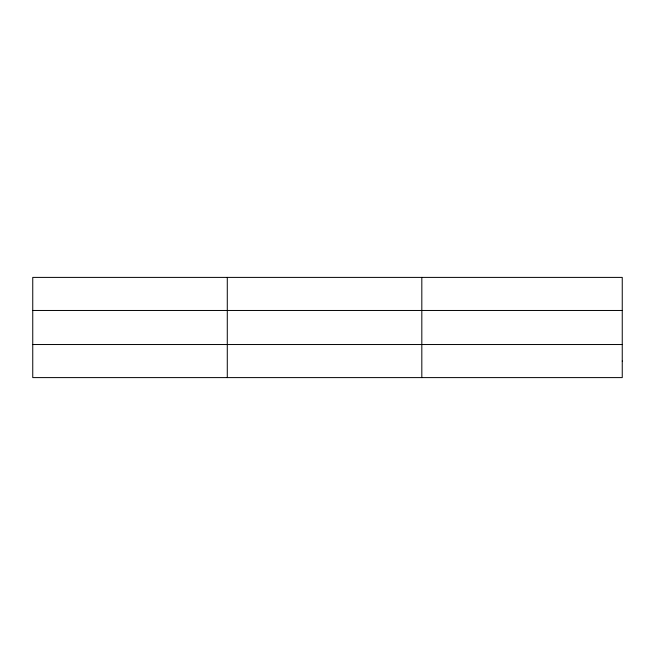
<?xml version="1.0" encoding="UTF-8"?>
<svg xmlns="http://www.w3.org/2000/svg" width="655" height="655" viewBox="0 0 655 655"><rect width="100%" height="100%" fill="white"/><g stroke="black" fill="none" stroke-linecap="round" stroke-linejoin="round"><path stroke-width="0.98" d="M227.285 377.599L227.285 277.401M421.82 377.599L421.82 277.401M32.75 310.47L622.25 310.47M32.75 344.53L622.25 344.53M622.25 361.069L622.25 377.599L32.75 377.599L32.75 277.401L622.25 277.401L622.25 361.069"/></g></svg>
